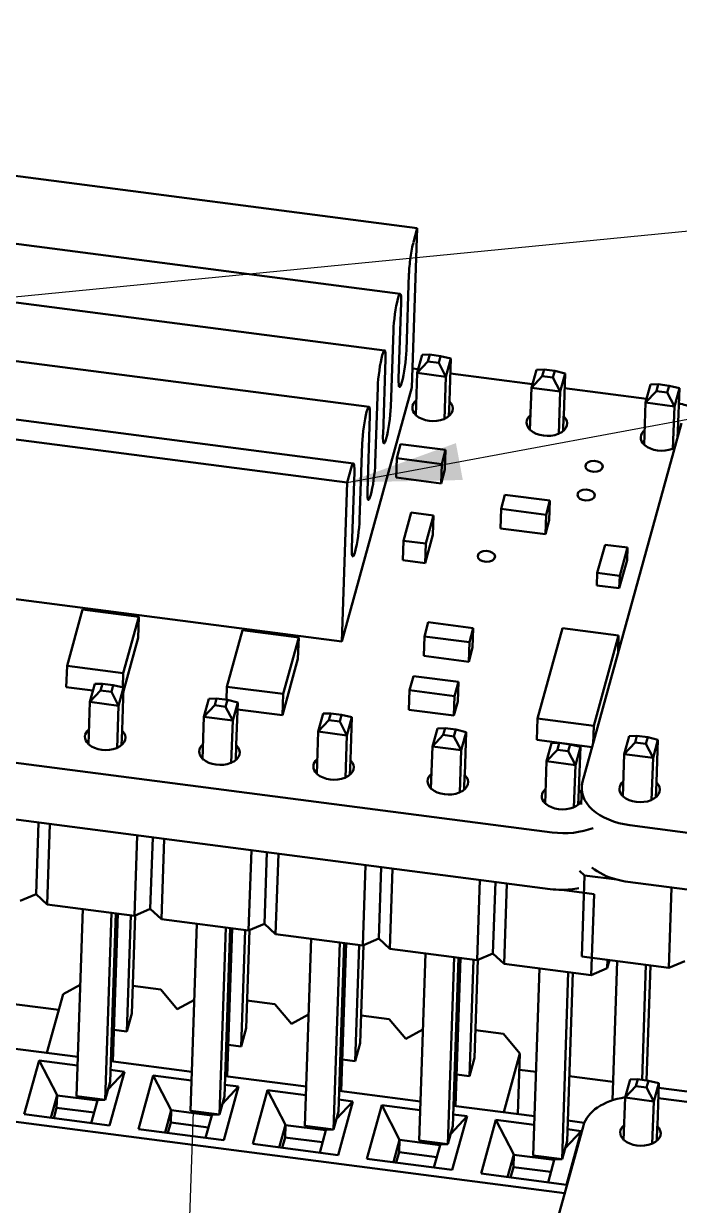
# Model space of a CAD drawing. Header units: millimetres. Extents: x 0 to 420, y 0 to 297.
# Drawn here: x 239.36 to 253.72, y 110.17 to 136.06 of the extents above; entities that cross this region are included whole.
import ezdxf

# ---------------------------------------------------------------- set-up
doc = ezdxf.new("R2010")
doc.units = ezdxf.units.MM
for name, color, linetype, lineweight in [('Symbol (ISO)', 7, 'Continuous', 25), ('Tweak Trail (ISO)', 7, 'Continuous', 25), ('Visible (ISO)', 7, 'Continuous', 50)]:
    doc.layers.add(name, color=color, linetype=linetype, lineweight=lineweight)
doc.styles.add('Note Text (ISO)', font='tahoma.ttf')
doc.dimstyles.new('Default - Method 1b (ISO)$7', dxfattribs={"dimtxt": 3.5, "dimasz": 2.5, "dimexe": 3.175, "dimexo": 0, "dimgap": 0.762, "dimtad": 1, "dimtoh": 1, "dimrnd": 1e-08, "dimtxsty": 'Note Text (ISO)', "dimcen": 0.09, "dimdle": 10, "dimclrd": 256, "dimclre": 256, "dimclrt": 256, "dimazin": 2, "dimtfac": 1, "dimtmove": 0, "dimatfit": 3, "dimfxl": 1, "dimtolj": 1, "dimlwd": -1, "dimlwe": -1, "dimarcsym": 0})

msp = doc.modelspace()

# ---------------------------------------------------------------- linework, layer by layer
at = {"layer": 'Tweak Trail (ISO)'}
msp.add_line((242.989, 109.708), (243.075, 112.226), dxfattribs=at)
at = {"layer": 'Visible (ISO)'}
for p, q in [((247.982, 131.58), (239.118, 132.732)), ((247.982, 131.58), (247.864, 128.093)), ((247.897, 131.271), (247.982, 131.58)), ((247.607, 130.141), (238.742, 131.293)), ((247.742, 128.908), (247.798, 130.574)), ((247.265, 128.904), (238.4, 130.055)), ((247.571, 128.289), (247.628, 129.955)), ((247.4, 127.67), (247.457, 129.336)), ((246.924, 127.666), (238.059, 128.817)), ((247.23, 127.051), (247.286, 128.717)), ((247.979, 128.409), (248.088, 128.805)), ((248.256, 128.811), (248.088, 128.805)), ((248.256, 128.811), (248.215, 128.662)), ((248.493, 128.78), (248.256, 128.811)), ((248.452, 128.632), (248.493, 128.78)), ((248.493, 128.78), (248.718, 128.723)), ((248.718, 128.723), (248.609, 128.327)), ((248.687, 127.793), (248.718, 128.723)), ((248.001, 128.491), (247.878, 128.507)), ((247.979, 128.409), (248.215, 128.662)), ((248.215, 128.662), (248.452, 128.632)), ((248.609, 128.327), (248.452, 128.632)), ((250.481, 128.084), (250.59, 128.48)), ((250.758, 128.486), (250.59, 128.48)), ((250.758, 128.486), (250.717, 128.337)), ((250.994, 128.455), (250.758, 128.486)), ((250.953, 128.307), (250.994, 128.455)), ((250.994, 128.455), (251.22, 128.398)), ((247.979, 128.409), (247.947, 127.479)), ((248.609, 128.327), (247.979, 128.409)), ((248.578, 127.397), (248.609, 128.327)), ((250.503, 128.166), (248.707, 128.4)), ((250.481, 128.084), (250.717, 128.337)), ((250.717, 128.337), (250.953, 128.307)), ((251.111, 128.002), (250.953, 128.307)), ((251.22, 128.398), (251.111, 128.002)), ((251.189, 127.468), (251.22, 128.398)), ((247.864, 128.093), (246.327, 122.523)), ((247.059, 126.432), (247.115, 128.098)), ((250.481, 128.084), (250.449, 127.154)), ((251.111, 128.002), (250.481, 128.084)), ((251.079, 127.072), (251.111, 128.002)), ((253.005, 127.841), (251.209, 128.075)), ((252.982, 127.759), (253.092, 128.155)), ((252.982, 127.759), (253.219, 128.012)), ((253.26, 128.161), (253.092, 128.155)), ((253.26, 128.161), (253.219, 128.012)), ((253.219, 128.012), (253.455, 127.982)), ((253.496, 128.13), (253.26, 128.161)), ((253.455, 127.982), (253.496, 128.13)), ((253.613, 127.677), (253.455, 127.982)), ((253.496, 128.13), (253.722, 128.073)), ((253.722, 128.073), (253.613, 127.677)), ((253.691, 127.143), (253.722, 128.073)), ((248.685, 127.786), (248.674, 127.462)), ((248.685, 127.786), (248.687, 127.793)), ((252.982, 127.759), (252.951, 126.829)), ((253.613, 127.677), (252.982, 127.759)), ((253.581, 126.747), (253.613, 127.677)), ((246.582, 126.428), (237.717, 127.58)), ((246.888, 125.813), (246.945, 127.479)), ((247.959, 127.478), (247.947, 127.479)), ((248.578, 127.397), (248.566, 127.399)), ((248.578, 127.397), (248.58, 127.404)), ((251.187, 127.461), (251.176, 127.137)), ((251.187, 127.461), (251.189, 127.468)), ((237.581, 127.162), (246.445, 126.01)), ((250.46, 127.153), (250.449, 127.154)), ((253.77, 127.307), (251.602, 119.448)), ((253.689, 127.136), (253.684, 126.993)), ((253.689, 127.136), (253.691, 127.143)), ((251.079, 127.072), (251.068, 127.074)), ((251.079, 127.072), (251.081, 127.079)), ((246.717, 125.194), (246.774, 126.861)), ((247.616, 126.85), (247.531, 126.541)), ((248.601, 126.722), (247.616, 126.85)), ((248.516, 126.413), (248.601, 126.722)), ((248.601, 126.722), (248.587, 126.296)), ((252.962, 126.828), (252.951, 126.829)), ((253.581, 126.747), (253.57, 126.749)), ((253.581, 126.747), (253.583, 126.754)), ((247.531, 126.541), (247.517, 126.115)), ((247.531, 126.541), (248.516, 126.413)), ((248.516, 126.413), (248.502, 125.987)), ((246.445, 126.01), (246.531, 126.32)), ((246.547, 124.575), (246.603, 126.242)), ((247.517, 126.115), (248.502, 125.987)), ((248.502, 125.987), (248.587, 126.296)), ((246.445, 126.01), (246.327, 122.523)), ((249.901, 125.739), (249.816, 125.43)), ((250.886, 125.611), (249.901, 125.739)), ((250.801, 125.302), (250.886, 125.611)), ((250.886, 125.611), (250.872, 125.185)), ((247.847, 125.352), (247.676, 124.733)), ((248.339, 125.288), (247.847, 125.352)), ((249.816, 125.43), (249.802, 125.004)), ((249.816, 125.43), (250.801, 125.302)), ((248.169, 124.67), (248.339, 125.288)), ((248.339, 125.288), (248.325, 124.862)), ((250.801, 125.302), (250.787, 124.876)), ((250.787, 124.876), (250.872, 125.185)), ((248.154, 124.243), (248.325, 124.862)), ((249.802, 125.004), (250.787, 124.876)), ((247.676, 124.733), (247.662, 124.307)), ((247.676, 124.733), (248.169, 124.67)), ((248.169, 124.67), (248.154, 124.243)), ((252.095, 124.645), (251.924, 124.026)), ((252.587, 124.581), (252.095, 124.645)), ((252.417, 123.962), (252.587, 124.581)), ((252.587, 124.581), (252.578, 124.31)), ((247.662, 124.307), (248.154, 124.243)), ((252.407, 123.691), (252.578, 124.31)), ((251.924, 124.026), (251.915, 123.755)), ((251.924, 124.026), (252.417, 123.962)), ((252.417, 123.962), (252.407, 123.691)), ((246.327, 122.523), (237.463, 123.674)), ((251.915, 123.755), (252.407, 123.691)), ((240.649, 123.227), (240.308, 121.99)), ((241.88, 123.068), (240.649, 123.227)), ((241.539, 121.83), (241.88, 123.068)), ((241.88, 123.068), (241.865, 122.603)), ((244.152, 122.773), (243.81, 121.535)), ((245.383, 122.613), (244.152, 122.773)), ((248.223, 122.945), (248.138, 122.636)), ((249.208, 122.817), (248.223, 122.945)), ((249.123, 122.508), (249.208, 122.817)), ((249.208, 122.817), (249.194, 122.391)), ((251.161, 122.817), (250.614, 120.836)), ((252.392, 122.657), (251.161, 122.817)), ((241.544, 121.44), (241.865, 122.603)), ((245.041, 121.375), (245.383, 122.613)), ((245.383, 122.613), (245.367, 122.148)), ((248.138, 122.636), (248.124, 122.209)), ((248.138, 122.636), (249.123, 122.508)), ((249.123, 122.508), (249.109, 122.081)), ((251.846, 120.676), (252.392, 122.657)), ((252.392, 122.657), (252.379, 122.263)), ((249.109, 122.081), (249.194, 122.391)), ((240.308, 121.99), (240.292, 121.525)), ((240.308, 121.99), (241.539, 121.83)), ((245.026, 120.91), (245.367, 122.148)), ((248.124, 122.209), (249.109, 122.081)), ((241.539, 121.83), (241.528, 121.518)), ((247.898, 121.766), (247.813, 121.457)), ((248.883, 121.638), (247.898, 121.766)), ((240.292, 121.525), (240.875, 121.449)), ((240.807, 121.2), (240.916, 121.596)), ((240.807, 121.2), (241.043, 121.453)), ((241.084, 121.601), (240.916, 121.596)), ((241.084, 121.601), (241.043, 121.453)), ((241.043, 121.453), (241.279, 121.422)), ((241.32, 121.571), (241.084, 121.601)), ((241.279, 121.422), (241.32, 121.571)), ((241.32, 121.571), (241.546, 121.514)), ((241.546, 121.514), (241.437, 121.118)), ((241.515, 120.584), (241.546, 121.514)), ((243.81, 121.535), (243.8, 121.248)), ((243.81, 121.535), (245.041, 121.375)), ((247.813, 121.457), (247.798, 121.03)), ((247.813, 121.457), (248.798, 121.329)), ((248.798, 121.329), (248.883, 121.638)), ((248.883, 121.638), (248.869, 121.212)), ((240.807, 121.2), (240.775, 120.27)), ((241.437, 121.118), (240.807, 121.2)), ((241.437, 121.118), (241.279, 121.422)), ((243.308, 120.875), (243.418, 121.271)), ((243.586, 121.276), (243.418, 121.271)), ((243.586, 121.276), (243.545, 121.128)), ((243.822, 121.246), (243.586, 121.276)), ((243.781, 121.097), (243.822, 121.246)), ((243.822, 121.246), (244.048, 121.189)), ((244.048, 121.189), (243.939, 120.793)), ((244.016, 120.259), (244.048, 121.189)), ((245.041, 121.375), (245.026, 120.91)), ((248.798, 121.329), (248.783, 120.902)), ((248.783, 120.902), (248.869, 121.212)), ((241.405, 120.188), (241.437, 121.118)), ((243.308, 120.875), (243.545, 121.128)), ((243.545, 121.128), (243.781, 121.097)), ((243.939, 120.793), (243.781, 121.097)), ((244.043, 121.037), (245.026, 120.91)), ((245.81, 120.55), (245.919, 120.946)), ((246.088, 120.951), (245.919, 120.946)), ((246.088, 120.951), (246.047, 120.803)), ((246.324, 120.921), (246.088, 120.951)), ((246.283, 120.772), (246.324, 120.921)), ((246.324, 120.921), (246.55, 120.864)), ((247.798, 121.03), (248.783, 120.902)), ((243.308, 120.875), (243.277, 119.945)), ((243.939, 120.793), (243.308, 120.875)), ((243.907, 119.863), (243.939, 120.793)), ((245.81, 120.55), (246.047, 120.803)), ((246.047, 120.803), (246.283, 120.772)), ((246.441, 120.468), (246.283, 120.772)), ((246.55, 120.864), (246.441, 120.468)), ((246.518, 119.934), (246.55, 120.864)), ((250.614, 120.836), (250.599, 120.371)), ((250.614, 120.836), (251.846, 120.676)), ((251.846, 120.676), (251.832, 120.283)), ((233.423, 120.616), (250.935, 118.341)), ((241.513, 120.577), (241.502, 120.252)), ((241.513, 120.577), (241.515, 120.584)), ((245.81, 120.55), (245.779, 119.62)), ((246.441, 120.468), (245.81, 120.55)), ((246.409, 119.538), (246.441, 120.468)), ((248.312, 120.225), (248.421, 120.621)), ((248.312, 120.225), (248.548, 120.478)), ((248.589, 120.626), (248.421, 120.621)), ((248.589, 120.626), (248.548, 120.478)), ((248.548, 120.478), (248.785, 120.447)), ((248.826, 120.596), (248.589, 120.626)), ((248.785, 120.447), (248.826, 120.596)), ((248.942, 120.143), (248.785, 120.447)), ((248.826, 120.596), (249.052, 120.539)), ((249.052, 120.539), (248.942, 120.143)), ((249.02, 119.609), (249.052, 120.539)), ((252.514, 120.058), (252.624, 120.454)), ((252.792, 120.46), (252.624, 120.454)), ((252.792, 120.46), (252.751, 120.311)), ((253.028, 120.429), (252.792, 120.46)), ((252.987, 120.281), (253.028, 120.429)), ((253.028, 120.429), (253.254, 120.372)), ((240.786, 120.268), (240.775, 120.27)), ((241.405, 120.188), (241.394, 120.189)), ((241.405, 120.188), (241.407, 120.195)), ((244.015, 120.252), (244.004, 119.927)), ((244.015, 120.252), (244.016, 120.259)), ((248.312, 120.225), (248.28, 119.295)), ((248.942, 120.143), (248.312, 120.225)), ((248.911, 119.213), (248.942, 120.143)), ((250.599, 120.371), (251.813, 120.213)), ((250.814, 119.9), (250.923, 120.296)), ((250.814, 119.9), (251.05, 120.153)), ((251.091, 120.301), (250.923, 120.296)), ((251.091, 120.301), (251.05, 120.153)), ((251.05, 120.153), (251.287, 120.122)), ((251.328, 120.271), (251.091, 120.301)), ((251.287, 120.122), (251.328, 120.271)), ((251.328, 120.271), (251.553, 120.214)), ((251.553, 120.214), (251.444, 119.818)), ((251.522, 119.284), (251.553, 120.214)), ((252.514, 120.058), (252.751, 120.311)), ((252.751, 120.311), (252.987, 120.281)), ((253.145, 119.976), (252.987, 120.281)), ((253.254, 120.372), (253.145, 119.976)), ((253.223, 119.442), (253.254, 120.372)), ((243.288, 119.943), (243.277, 119.945)), ((246.516, 119.927), (246.505, 119.602)), ((246.516, 119.927), (246.518, 119.934)), ((250.814, 119.9), (250.782, 118.97)), ((251.444, 119.818), (250.814, 119.9)), ((251.444, 119.818), (251.287, 120.122)), ((252.514, 120.058), (252.483, 119.128)), ((253.145, 119.976), (252.514, 120.058)), ((253.113, 119.046), (253.145, 119.976)), ((243.907, 119.863), (243.896, 119.864)), ((243.907, 119.863), (243.909, 119.87)), ((251.413, 118.888), (251.444, 119.818)), ((233.381, 119.376), (250.893, 117.101)), ((245.79, 119.618), (245.779, 119.62)), ((246.409, 119.538), (246.398, 119.539)), ((246.409, 119.538), (246.411, 119.545)), ((249.018, 119.602), (249.007, 119.277)), ((249.018, 119.602), (249.02, 119.609)), ((253.221, 119.435), (253.21, 119.111)), ((253.221, 119.435), (253.223, 119.442)), ((248.292, 119.293), (248.28, 119.295)), ((248.911, 119.213), (248.9, 119.214)), ((248.911, 119.213), (248.913, 119.22)), ((251.52, 119.277), (251.509, 118.952)), ((251.52, 119.277), (251.522, 119.284)), ((251.583, 119.328), (251.571, 118.951)), ((252.494, 119.127), (252.483, 119.128)), ((250.794, 118.968), (250.782, 118.97)), ((251.413, 118.888), (251.401, 118.889)), ((251.413, 118.888), (251.415, 118.895)), ((253.113, 119.046), (253.102, 119.048)), ((253.113, 119.046), (253.115, 119.053)), ((239.63, 116.99), (239.684, 118.557)), ((239.934, 118.524), (239.875, 116.766)), ((252.636, 118.499), (270.148, 116.224)), ((241.786, 116.517), (241.845, 118.276)), ((242.132, 116.665), (242.185, 118.232)), ((242.436, 118.199), (242.377, 116.441)), ((244.287, 116.192), (244.347, 117.951)), ((244.634, 116.34), (244.687, 117.907)), ((244.938, 117.874), (244.878, 116.116)), ((246.789, 115.867), (246.849, 117.626)), ((247.136, 116.015), (247.189, 117.582)), ((247.44, 117.549), (247.38, 115.791)), ((249.291, 115.542), (249.351, 117.301)), ((251.535, 117.497), (251.643, 117.399)), ((251.643, 117.399), (251.583, 115.624)), ((252.351, 117.307), (251.643, 117.399)), ((249.638, 115.69), (249.691, 117.257)), ((249.942, 117.224), (249.882, 115.466)), ((251.853, 116.992), (251.144, 117.084)), ((252.594, 117.259), (270.106, 114.984)), ((253.493, 115.376), (253.553, 117.135)), ((239.63, 116.99), (239.284, 116.842)), ((239.875, 116.766), (239.63, 116.99)), ((251.793, 115.217), (251.853, 116.992)), ((241.786, 116.517), (239.875, 116.766)), ((240.653, 116.665), (240.514, 112.566)), ((241.144, 112.484), (241.283, 116.583)), ((241.254, 112.88), (241.379, 116.57)), ((241.312, 113.323), (241.421, 116.565)), ((241.705, 116.528), (241.618, 113.979)), ((241.728, 114.375), (241.8, 116.524)), ((242.132, 116.665), (241.786, 116.517)), ((242.377, 116.441), (242.132, 116.665)), ((244.287, 116.192), (242.377, 116.441)), ((243.155, 116.34), (243.016, 112.241)), ((243.646, 112.159), (243.785, 116.258)), ((244.634, 116.34), (244.287, 116.192)), ((244.878, 116.116), (244.634, 116.34)), ((243.755, 112.555), (243.881, 116.245)), ((243.813, 112.999), (243.923, 116.24)), ((244.207, 116.203), (244.12, 113.654)), ((244.229, 114.05), (244.302, 116.199)), ((246.789, 115.867), (244.878, 116.116)), ((245.656, 116.015), (245.518, 111.916)), ((247.136, 116.015), (246.789, 115.867)), ((247.38, 115.791), (247.136, 116.015)), ((246.148, 111.834), (246.287, 115.933)), ((246.257, 112.23), (246.382, 115.92)), ((246.315, 112.674), (246.425, 115.915)), ((246.708, 115.878), (246.622, 113.329)), ((246.731, 113.725), (246.804, 115.874)), ((249.291, 115.542), (247.38, 115.791)), ((248.158, 115.69), (248.019, 111.591)), ((248.65, 111.509), (248.789, 115.608)), ((248.759, 111.905), (248.884, 115.595)), ((248.817, 112.349), (248.927, 115.59)), ((249.21, 115.553), (249.124, 113.004)), ((249.233, 113.4), (249.306, 115.549)), ((249.638, 115.69), (249.291, 115.542)), ((249.882, 115.466), (249.638, 115.69)), ((253.493, 115.376), (251.583, 115.624)), ((252.146, 115.551), (252.139, 115.365)), ((252.189, 115.545), (252.139, 115.365)), ((252.361, 115.523), (252.257, 112.473)), ((253.84, 115.523), (253.493, 115.376)), ((251.793, 115.217), (249.882, 115.466)), ((250.66, 115.365), (250.521, 111.266)), ((251.152, 111.184), (251.29, 115.283)), ((251.261, 111.58), (251.386, 115.27)), ((252.139, 115.365), (251.793, 115.217)), ((252.906, 112.92), (252.991, 115.441)), ((253.001, 112.908), (253.087, 115.429)), ((240.597, 115.001), (240.221, 114.795)), ((242.363, 114.901), (241.748, 114.981)), ((240.221, 114.795), (239.867, 113.511)), ((242.723, 114.47), (242.363, 114.901)), ((240.127, 114.454), (238.8, 114.626)), ((243.098, 114.676), (242.723, 114.47)), ((244.864, 114.576), (244.25, 114.656)), ((245.225, 114.145), (244.864, 114.576)), ((241.728, 114.375), (241.618, 113.979)), ((245.6, 114.351), (245.225, 114.145)), ((247.366, 114.251), (246.752, 114.331)), ((247.727, 113.82), (247.366, 114.251)), ((241.618, 113.979), (241.335, 114.015)), ((244.229, 114.05), (244.12, 113.654)), ((248.102, 114.026), (247.727, 113.82)), ((249.868, 113.926), (249.254, 114.006)), ((244.12, 113.654), (243.837, 113.69)), ((246.731, 113.725), (246.622, 113.329)), ((250.229, 113.495), (249.868, 113.926)), ((238.767, 113.654), (240.543, 113.423)), ((249.874, 112.211), (250.229, 113.495)), ((250.229, 113.495), (250.184, 112.171)), ((239.372, 112.165), (239.696, 113.341)), ((239.696, 113.341), (240.537, 113.232)), ((240.089, 112.582), (239.696, 113.341)), ((241.269, 113.329), (243.045, 113.098)), ((246.622, 113.329), (246.339, 113.365)), ((249.233, 113.4), (249.124, 113.004)), ((241.208, 112.715), (241.566, 113.098)), ((241.241, 111.922), (241.566, 113.098)), ((241.262, 113.138), (241.566, 113.098)), ((241.874, 111.84), (242.198, 113.016)), ((242.198, 113.016), (243.038, 112.907)), ((242.591, 112.257), (242.198, 113.016)), ((243.771, 113.004), (245.547, 112.773)), ((249.124, 113.004), (248.84, 113.041)), ((250.583, 113.096), (250.217, 113.143)), ((252.271, 112.876), (251.309, 113.001)), ((252.532, 112.531), (252.641, 112.927)), ((252.809, 112.932), (252.641, 112.927)), ((252.809, 112.932), (252.768, 112.784)), ((253.045, 112.902), (252.809, 112.932)), ((253.004, 112.753), (253.045, 112.902)), ((253.045, 112.902), (253.271, 112.845)), ((233.878, 112.687), (251.209, 110.435)), ((241.144, 112.484), (241.254, 112.88)), ((243.71, 112.39), (244.067, 112.773)), ((243.743, 111.597), (244.067, 112.773)), ((243.764, 112.813), (244.067, 112.773)), ((244.375, 111.515), (244.7, 112.691)), ((244.7, 112.691), (245.54, 112.582)), ((245.093, 111.932), (244.7, 112.691)), ((246.273, 112.679), (248.048, 112.448)), ((252.532, 112.531), (252.768, 112.784)), ((252.768, 112.784), (253.004, 112.753)), ((253.162, 112.449), (253.004, 112.753)), ((253.271, 112.845), (253.162, 112.449)), ((253.24, 111.915), (253.271, 112.845)), ((254.773, 112.551), (253.268, 112.747)), ((239.954, 112.09), (240.089, 112.582)), ((240.08, 112.31), (240.089, 112.58)), ((240.089, 112.58), (240.089, 112.582)), ((240.089, 112.58), (240.975, 112.465)), ((240.514, 112.566), (241.144, 112.484)), ((240.514, 112.566), (240.74, 112.509)), ((240.976, 112.479), (240.74, 112.509)), ((240.84, 111.974), (240.976, 112.466)), ((241.144, 112.484), (240.976, 112.479)), ((240.976, 112.466), (240.987, 112.479)), ((243.646, 112.159), (243.755, 112.555)), ((246.212, 112.065), (246.569, 112.448)), ((246.245, 111.272), (246.569, 112.448)), ((246.266, 112.488), (246.569, 112.448)), ((252.532, 112.531), (252.5, 111.601)), ((253.162, 112.449), (252.532, 112.531)), ((253.13, 111.519), (253.162, 112.449)), ((255.056, 112.288), (253.26, 112.521)), ((239.372, 112.165), (241.241, 111.922)), ((240.017, 112.081), (240.08, 112.31)), ((240.08, 112.309), (240.903, 112.202)), ((242.455, 111.765), (242.591, 112.257)), ((242.582, 111.985), (242.591, 112.255)), ((242.591, 112.255), (242.591, 112.257)), ((242.591, 112.255), (243.477, 112.14)), ((243.016, 112.241), (243.646, 112.159)), ((243.016, 112.241), (243.242, 112.184)), ((243.478, 112.154), (243.242, 112.184)), ((243.342, 111.649), (243.478, 112.141)), ((243.646, 112.159), (243.478, 112.154)), ((243.478, 112.141), (243.489, 112.154)), ((246.148, 111.834), (246.257, 112.23)), ((246.877, 111.19), (247.202, 112.366)), ((247.202, 112.366), (248.042, 112.257)), ((247.595, 111.607), (247.202, 112.366)), ((248.714, 111.74), (249.071, 112.123)), ((248.747, 110.947), (249.071, 112.123)), ((248.768, 112.163), (249.071, 112.123)), ((248.774, 112.354), (250.55, 112.123)), ((242.519, 111.756), (242.582, 111.985)), ((242.582, 111.984), (243.405, 111.877)), ((244.957, 111.44), (245.093, 111.932)), ((245.084, 111.66), (245.093, 111.93)), ((245.093, 111.93), (245.093, 111.932)), ((245.093, 111.93), (245.979, 111.815)), ((245.518, 111.916), (246.148, 111.834)), ((245.518, 111.916), (245.744, 111.859)), ((245.98, 111.829), (245.744, 111.859)), ((248.65, 111.509), (248.759, 111.905)), ((249.379, 110.865), (249.703, 112.041)), ((251.619, 111.92), (249.45, 104.061)), ((250.097, 111.282), (249.703, 112.041)), ((249.703, 112.041), (250.544, 111.932)), ((251.276, 112.029), (251.64, 111.982)), ((253.238, 111.908), (253.227, 111.583)), ((253.238, 111.908), (253.24, 111.915)), ((241.874, 111.84), (243.743, 111.597)), ((245.021, 111.431), (245.084, 111.66)), ((245.083, 111.659), (245.906, 111.552)), ((245.844, 111.324), (245.979, 111.816)), ((245.979, 111.816), (245.991, 111.829)), ((246.148, 111.834), (245.98, 111.829)), ((247.459, 111.115), (247.595, 111.607)), ((247.585, 111.335), (247.595, 111.605)), ((247.595, 111.605), (247.595, 111.607)), ((247.595, 111.605), (248.481, 111.49)), ((251.215, 111.415), (251.573, 111.798)), ((251.248, 110.622), (251.573, 111.798)), ((251.27, 111.838), (251.573, 111.798)), ((252.511, 111.599), (252.5, 111.601)), ((244.375, 111.515), (246.245, 111.272)), ((248.019, 111.591), (248.245, 111.534)), ((248.019, 111.591), (248.65, 111.509)), ((248.482, 111.504), (248.245, 111.534)), ((248.345, 110.999), (248.481, 111.492)), ((248.481, 111.492), (248.493, 111.504)), ((248.65, 111.509), (248.482, 111.504)), ((251.152, 111.184), (251.261, 111.58)), ((253.13, 111.519), (253.119, 111.52)), ((253.13, 111.519), (253.132, 111.526)), ((246.877, 111.19), (248.747, 110.947)), ((247.522, 111.106), (247.585, 111.335)), ((247.585, 111.334), (248.408, 111.227)), ((249.961, 110.79), (250.097, 111.282)), ((250.087, 111.01), (250.096, 111.28)), ((250.096, 111.28), (250.097, 111.282)), ((250.096, 111.28), (250.983, 111.165)), ((250.521, 111.266), (251.152, 111.184)), ((250.521, 111.266), (250.747, 111.209)), ((250.984, 111.179), (250.747, 111.209)), ((250.847, 110.674), (250.983, 111.167)), ((250.983, 111.167), (250.995, 111.179)), ((251.152, 111.184), (250.984, 111.179)), ((249.379, 110.865), (251.248, 110.622)), ((250.024, 110.781), (250.087, 111.01)), ((250.087, 111.009), (250.91, 110.902))]:
    msp.add_line(p, q, dxfattribs=at)
for centre, major_axis, ratio, start_param, end_param in [((247.884, 130.883), (-0.064, -0.496), 0.116089, 3.830512, 5.401309), ((247.542, 129.645), (0.064, 0.496), 0.116089, 5.401309, 8.542901), ((247.201, 128.408), (0.064, 0.496), 0.116089, 5.401309, 8.542901), ((247.657, 128.598), (-0.064, -0.496), 0.116089, 5.401309, 8.542901), ((246.859, 127.17), (0.064, 0.496), 0.116089, 5.401309, 8.542901), ((247.315, 127.36), (-0.064, -0.496), 0.116089, 5.401309, 8.542901), ((248.317, 127.636), (-0.444, 0.015), 0.631405, 5.673051, 6.893319), ((248.317, 127.636), (0.444, -0.015), 0.631405, 5.365792, 6.900039), ((253.321, 126.986), (-1.269, 0.043), 0.631405, 4.163164, 4.421452), ((248.317, 127.636), (0.444, -0.015), 0.631405, 3.794995, 5.329243), ((250.819, 127.311), (-0.444, 0.015), 0.631405, 5.673051, 6.893319), ((250.819, 127.311), (0.444, -0.015), 0.631405, 5.365792, 6.900039), ((250.819, 127.311), (0.444, -0.015), 0.631405, 3.794995, 5.329243), ((253.321, 126.986), (-0.444, 0.015), 0.631405, 5.673051, 6.893319), ((253.321, 126.986), (-0.444, 0.015), 0.631405, 3.640896, 3.758446), ((253.321, 126.986), (0.444, -0.015), 0.631405, 3.794995, 5.329243), ((253.321, 126.986), (0.444, -0.015), 0.631405, 5.365792, 5.483342), ((246.518, 125.932), (0.064, 0.496), 0.116089, 5.401309, 6.972105), ((246.974, 126.123), (-0.064, -0.496), 0.116089, 5.401309, 8.542901), ((246.632, 124.885), (-0.064, -0.496), 0.116089, 5.401309, 8.542901), ((241.145, 120.427), (-0.444, 0.015), 0.631405, 5.673051, 6.893319), ((241.145, 120.427), (0.444, -0.015), 0.631405, 5.365792, 6.900039), ((241.145, 120.427), (0.444, -0.015), 0.631405, 3.794995, 5.329243), ((243.647, 120.102), (-0.444, 0.015), 0.631405, 5.673051, 6.893319), ((243.647, 120.102), (0.444, -0.015), 0.631405, 5.365792, 6.900039), ((243.647, 120.102), (0.444, -0.015), 0.631405, 3.794995, 5.329243), ((246.148, 119.777), (-0.444, 0.015), 0.631405, 5.673051, 6.893319), ((246.148, 119.777), (0.444, -0.015), 0.631405, 5.365792, 6.900039), ((248.65, 119.452), (-0.444, 0.015), 0.631405, 5.673051, 6.893319), ((246.148, 119.777), (0.444, -0.015), 0.631405, 3.794995, 5.329243), ((248.65, 119.452), (0.444, -0.015), 0.631405, 5.365792, 6.900039), ((252.853, 119.285), (-1.269, 0.043), 0.631405, 6.132915, 7.703712), ((252.853, 119.285), (-0.444, 0.015), 0.631405, 5.673051, 6.893319), ((252.853, 119.285), (0.444, -0.015), 0.631405, 5.365792, 6.900039), ((248.65, 119.452), (0.444, -0.015), 0.631405, 3.794995, 5.329243), ((251.152, 119.127), (-0.444, 0.015), 0.631405, 5.673051, 6.893319), ((251.152, 119.127), (0.444, -0.015), 0.631405, 0.302814, 0.616854), ((252.853, 119.285), (0.444, -0.015), 0.631405, 3.794995, 5.329243), ((251.152, 119.127), (0.444, -0.015), 0.631405, 3.794995, 5.329243), ((251.152, 119.127), (0.444, -0.015), 0.631405, 5.365792, 5.980371), ((251.152, 119.127), (1.269, -0.043), 0.631405, 4.562119, 5.302596), ((252.811, 118.045), (1.269, -0.043), 0.631405, 3.821641, 4.363373), ((252.811, 118.045), (1.269, -0.043), 0.631405, 4.363373, 4.562119), ((251.11, 117.887), (1.269, -0.043), 0.631405, 4.562119, 4.760865), ((251.11, 117.887), (1.269, -0.043), 0.631405, 4.760865, 5.064582), ((252.87, 111.758), (-1.269, 0.043), 0.631405, 5.001847, 6.132915), ((252.87, 111.758), (-0.444, 0.015), 0.631405, 5.673051, 6.893319), ((252.87, 111.758), (0.444, -0.015), 0.631405, 5.365792, 6.900039), ((252.87, 111.758), (0.444, -0.015), 0.631405, 3.794995, 5.329243)]:
    msp.add_ellipse(centre, major_axis=major_axis, ratio=ratio, start_param=start_param, end_param=end_param, dxfattribs=at)
for centre in [(251.853, 126.363), (251.679, 125.734), (249.494, 124.39)]:
    msp.add_ellipse(centre, major_axis=(-0.19, 0.006), ratio=0.631405, dxfattribs=at)

# ---------------------------------------------------------------- leaders
at = {"layer": 'Symbol (ISO)'}
for points in [[(225.677, 128.764), (300.452, 136.063)], [(246.445, 126.01), (300.452, 136.063)]]:
    msp.add_leader(points, dimstyle='Default - Method 1b (ISO)$7', override={"dimtad": 0}, dxfattribs=at)

doc.saveas('drawing.dxf')
